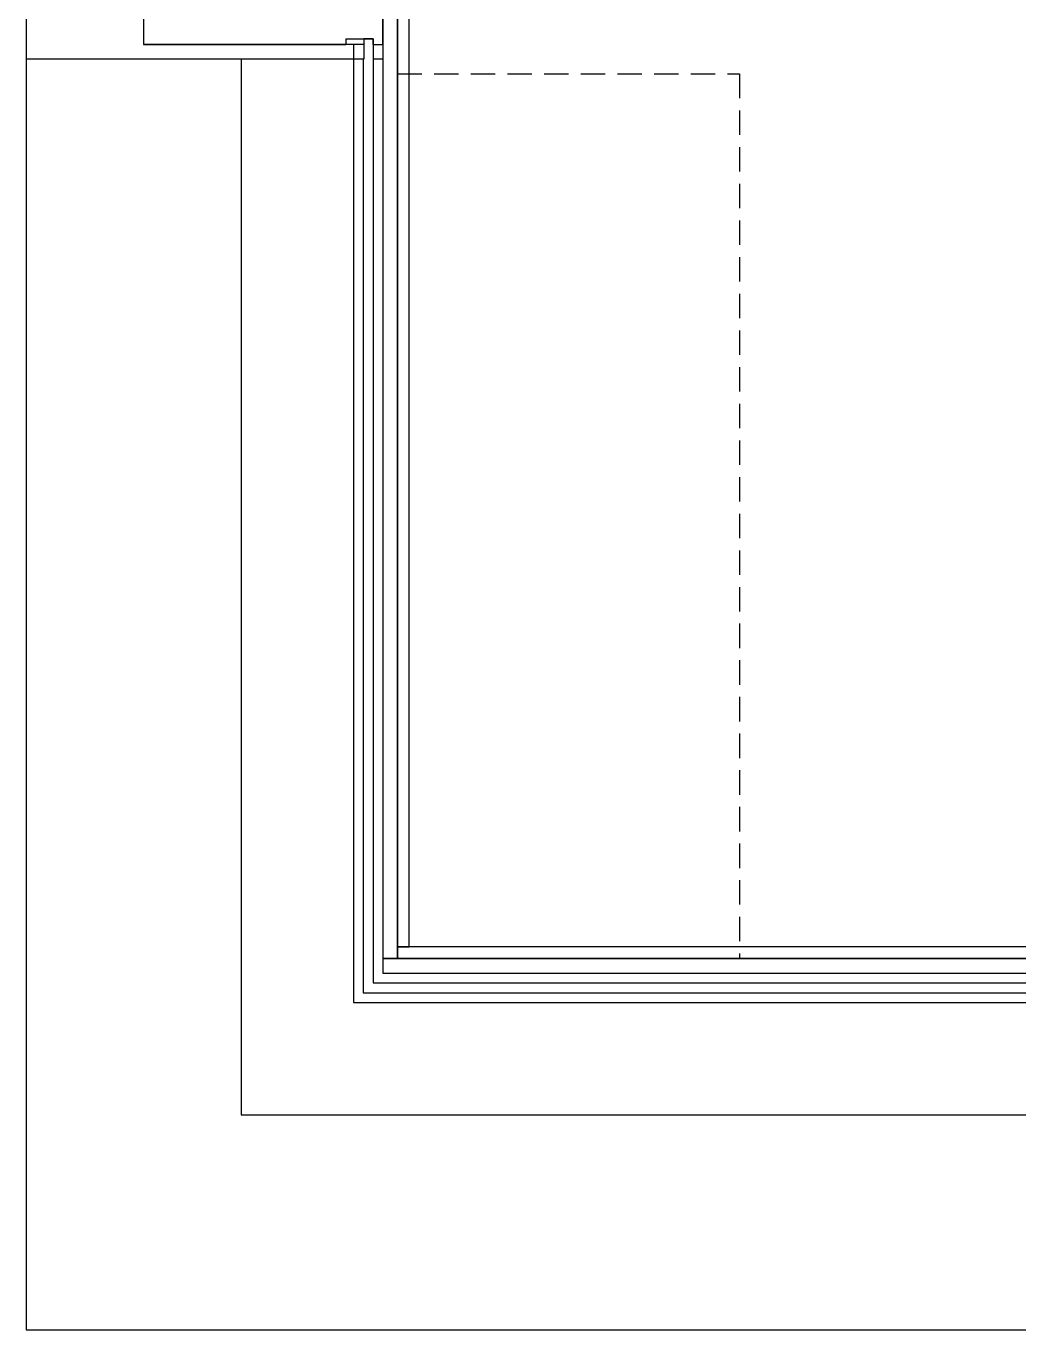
# Model space of a CAD drawing. Header units: millimetres. Extents: x -33000 to 294000, y 0 to 42408.
# Drawn here: x 49606 to 50622, y 12105 to 13439 of the extents above; entities that cross this region are included whole.
import ezdxf

# ---------------------------------------------------------------- set-up
doc = ezdxf.new("R2010")
doc.units = ezdxf.units.MM
doc.header["$LTSCALE"] = 50
doc.linetypes.add('( Hidden )', pattern=[0.375, 0.25, -0.125])
doc.layers.add('arch', color=8, linetype='Continuous')

msp = doc.modelspace()

# ---------------------------------------------------------------- linework, layer by layer
at = {"layer": 'arch'}
for p, q in [((49971.2, 15554.6), (49971.2, 12484.6)), ((49986.2, 12484.6), (49986.2, 15554.6)), ((49986.2, 15554.5), (49986.2, 12496.7)), ((49986.2, 12484.6), (49986.2, 15554.5)), ((49998.2, 12496.7), (49998.2, 15554.5)), ((49606.2, 14634.6), (49606.2, 13404.6)), ((49726.2, 13477.6), (49726.2, 13419.6)), ((49971.2, 13419.6), (49971.2, 13483.6)), ((49933.2, 13425.6), (49933.2, 13419.6)), ((49933.2, 13425.6), (49961.2, 13425.6)), ((49951.7, 13425.6), (49951.7, 13404.6)), ((49961.2, 13425.6), (49951.7, 13425.6)), ((49961.2, 13425.6), (49961.2, 13404.6)), ((49961.2, 13419.6), (49961.2, 13425.6)), ((49951.7, 13419.6), (49726.2, 13419.6)), ((49726.2, 13419.6), (49933.2, 13419.6)), ((49941.2, 13419.6), (49941.2, 12439.6)), ((49961.2, 13419.6), (49971.2, 13419.6)), ((49826.2, 13404.6), (49606.2, 13404.6)), ((49606.2, 13404.6), (49606.2, 12104.6)), ((49951.7, 13404.6), (49726.2, 13404.6)), ((49826.2, 13404.6), (49826.2, 12324.6)), ((49951.2, 13404.6), (49951.2, 12449.6)), ((49961.2, 13404.6), (49961.2, 12459.6)), ((49971.2, 13404.6), (49961.2, 13404.6)), ((49986.2, 12496.7), (49986.2, 12484.7)), ((51886.2, 12496.6), (49986.2, 12496.7)), ((49986.2, 12496.7), (49998.2, 12496.7)), ((49971.2, 12484.6), (49986.2, 12484.6)), ((51886.2, 12484.6), (49971.2, 12484.6)), ((49971.2, 12484.6), (49971.2, 12469.6)), ((49986.2, 12484.7), (51886.2, 12484.6)), ((51886.2, 12484.6), (49986.2, 12484.6)), ((49961.2, 12459.6), (51261.2, 12459.6)), ((49971.2, 12469.6), (51886.2, 12469.6)), ((49951.2, 12449.6), (51251.2, 12449.6)), ((49941.2, 12439.6), (51241.2, 12439.6)), ((49826.2, 12324.6), (51126.2, 12324.6)), ((49606.2, 12104.6), (50906.2, 12104.6))]:
    msp.add_line(p, q, dxfattribs=at)
at = {"layer": 'arch', "linetype": '( Hidden )', "ltscale": 2}
for p, q in [((49986.2, 13389.7), (50336.2, 13389.7)), ((49986.2, 12484.7), (49986.2, 13389.7)), ((50336.2, 13389.7), (50336.2, 12484.7)), ((50336.2, 12484.7), (49986.2, 12484.7))]:
    msp.add_line(p, q, dxfattribs=at)

doc.saveas('drawing.dxf')
